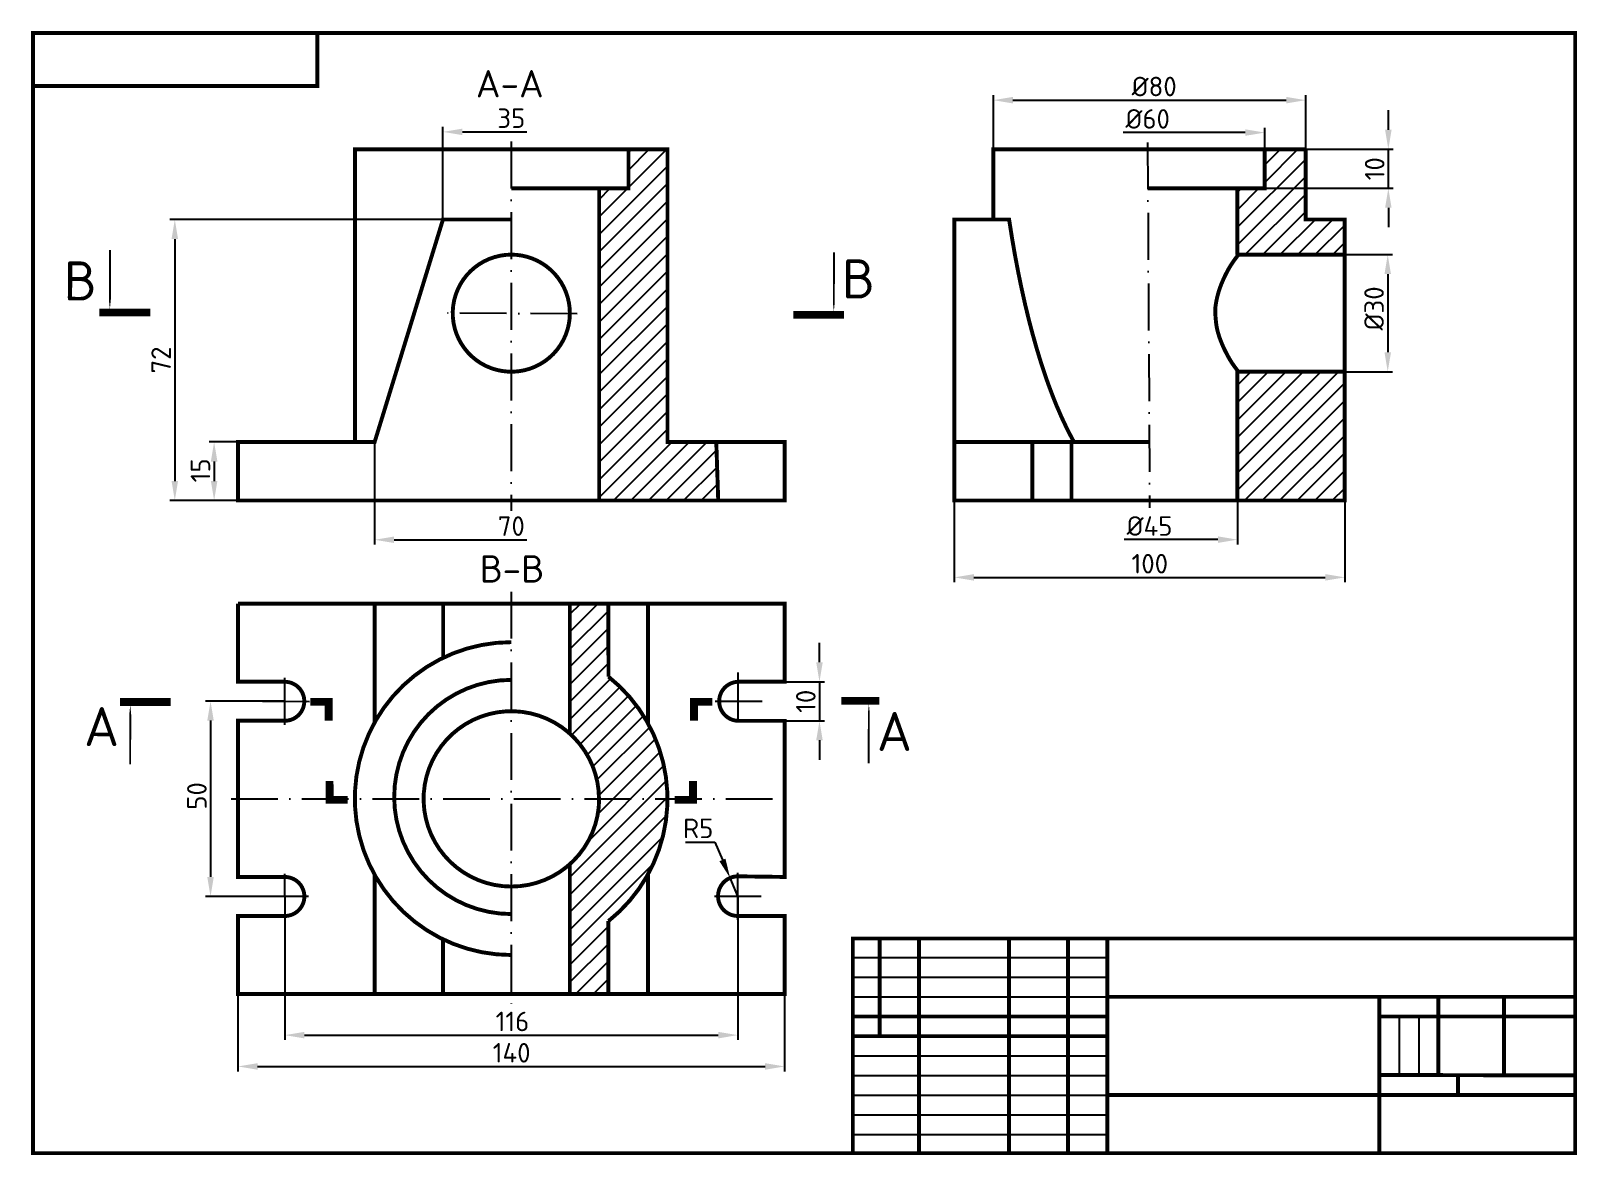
# Paper-space layout 'Layout2' of a CAD drawing. Header units: millimetres. Extents: x 12 to 408, y -17 to 271.
import ezdxf

# ---------------------------------------------------------------- set-up
doc = ezdxf.new("R2010")
doc.units = ezdxf.units.MM
doc.header["$PDMODE"] = 34
doc.header["$PDSIZE"] = -3
doc.linetypes.add('ACAD_ISO02W100', pattern=[15, 12, -3])
doc.linetypes.add('ACAD_ISO10W100', pattern=[18, 12, -3, 0, -3])
for name, color, linetype in [('Dim', 5, 'Continuous'), ('Kontur', 7, 'Continuous'), ('Osy', 1, 'ACAD_ISO10W100'), ('Strih', 114, 'ACAD_ISO02W100')]:
    doc.layers.add(name, color=color, linetype=linetype)
doc.styles.get("Standard").update_dxf_attribs({"font": 'isocpeur.ttf'})
doc.dimstyles.new('ESKD', dxfattribs={"dimtxt": 5, "dimasz": 5, "dimexe": 1.25, "dimexo": 0, "dimgap": 1, "dimtad": 1, "dimtoh": 1, "dimdec": 1, "dimtxsty": 'Standard', "dimcen": 2.5, "dimclrd": 256, "dimclre": 256, "dimclrt": 256, "dimadec": 0, "dimazin": 0, "dimtfac": 1, "dimtdec": 1, "dimtmove": 0, "dimatfit": 3, "dimfxl": 1, "dimarcsym": 0})
doc.dimstyles.new('ESKD_H', dxfattribs={"dimtxt": 5, "dimasz": 5, "dimexe": 1.25, "dimexo": 0, "dimgap": 1, "dimtad": 1, "dimtoh": 1, "dimdec": 1, "dimtxsty": 'Standard', "dimcen": 2.5, "dimse1": 1, "dimsd1": 1, "dimclrd": 256, "dimclre": 256, "dimclrt": 256, "dimadec": 0, "dimazin": 0, "dimtfac": 1, "dimtdec": 1, "dimtmove": 0, "dimatfit": 3, "dimfxl": 1, "dimarcsym": 0})

# ---------------------------------------------------------------- blocks, each defined once
blk = doc.blocks.new('Ramka')
at = {"layer": 'Kontur'}
for p, q in [((236.86, 60), (236.86, 34.98)), ((246.94, 60), (246.94, 5)), ((270.02, 60), (270.02, 5)), ((285.13, 60), (285.13, 5)), ((295.21, 60), (295.21, 5)), ((230, 55.12), (295.21, 55.12)), ((230, 50.09), (295.21, 50.09)), ((230, 45.05), (295.21, 45.05)), ((415, 45.05), (295.21, 45.05)), ((364.88, 45.05), (364.88, 5)), ((379.99, 45.05), (379.99, 24.91)), ((396.78, 45.05), (396.78, 24.91)), ((230, 40.02), (295.21, 40.02)), ((415, 40.02), (364.88, 40.02)), ((369.92, 40.02), (369.92, 24.91)), ((374.96, 40.02), (374.96, 24.91)), ((230, 34.98), (295.21, 34.98)), ((230, 29.95), (295.21, 29.95)), ((230, 24.91), (295.21, 24.91)), ((415, 24.91), (364.88, 24.91)), ((385.03, 19.88), (385.03, 24.91)), ((396.78, 24.91), (396.78, 24.91)), ((230, 19.88), (295.21, 19.88)), ((415, 19.88), (295.21, 19.88)), ((230, 14.85), (295.21, 14.85)), ((230, 9.81), (295.21, 9.81))]:
    blk.add_line(p, q, dxfattribs=at)
at = {"layer": 'Kontur', "const_width": 1}
blk.add_lwpolyline([(20, 5), (415, 5), (415, 292), (20, 292)], close=True, dxfattribs=at)
for points in [[(415, 5), (415, 60), (230, 60), (230, 5)], [(236.86, 34.98), (236.86, 60)], [(246.94, 5), (246.94, 60)], [(270.02, 5), (270.02, 60)], [(285.13, 5), (285.13, 60)], [(295.21, 5), (295.21, 60)], [(295.21, 45.05), (415, 45.05)], [(364.88, 5), (364.88, 45.05)], [(379.99, 24.91), (379.99, 45.05)], [(396.78, 24.95), (396.78, 45.05)], [(230, 40.02), (295.21, 40.02)], [(415, 40.02), (364.88, 40.02)], [(230, 34.98), (295.21, 34.98)], [(364.88, 25.03), (415, 24.91)], [(385.03, 19.88), (385.03, 24.91)], [(295.21, 19.88), (415, 19.88)]]:
    blk.add_lwpolyline(points, dxfattribs=at)
blk = doc.blocks.new('*D19')
at = {"layer": 'Defpoints', "color": 0, "transparency": 16777216}
for p in [(248.62, 151.17), (348.62, 151.17), (348.62, 131.49)]:
    blk.add_point(p, dxfattribs=at)
at = {"layer": 'Dim', "lineweight": -2, "transparency": 16777216}
for p, q in [((248.62, 151.17), (248.62, 130.24)), ((348.62, 151.17), (348.62, 130.24)), ((253.62, 131.49), (343.62, 131.49))]:
    blk.add_line(p, q, dxfattribs=at)
at = {"layer": 'Dim', "transparency": 16777216}
for points in [[(253.62, 132.32), (253.62, 130.65), (248.62, 131.49)], [(343.62, 132.32), (343.62, 130.65), (348.62, 131.49)]]:
    blk.add_solid(points, dxfattribs=at)
at = {"layer": 'Dim', "transparency": 16777216, "insert": (298.68, 134.99), "char_height": 5, "attachment_point": 5}
blk.add_mtext('100', dxfattribs=at)
blk = doc.blocks.new('*D20')
at = {"layer": 'Defpoints', "color": 0, "transparency": 16777216}
for p in [(65.15, 166.17), (59.04, 151.17), (65.15, 151.17)]:
    blk.add_point(p, dxfattribs=at)
at = {"layer": 'Dim', "lineweight": -2, "transparency": 16777216}
for p, q in [((65.15, 166.17), (57.79, 166.17)), ((59.04, 161.17), (59.04, 156.17)), ((65.15, 151.17), (57.79, 151.17))]:
    blk.add_line(p, q, dxfattribs=at)
at = {"layer": 'Dim', "transparency": 16777216}
for points in [[(58.21, 161.17), (59.88, 161.17), (59.04, 166.17)], [(58.21, 156.17), (59.88, 156.17), (59.04, 151.17)]]:
    blk.add_solid(points, dxfattribs=at)
at = {"layer": 'Dim', "transparency": 16777216, "insert": (55.54, 158.91), "char_height": 5, "attachment_point": 5, "rotation": 90}
blk.add_mtext('15', dxfattribs=at)
blk = doc.blocks.new('*D22')
at = {"layer": 'Defpoints', "color": 0, "transparency": 16777216}
for p in [(191.19, 54.49), (193.18, 49.82)]:
    blk.add_point(p, dxfattribs=at)
at = {"layer": 'Dim', "lineweight": -2, "transparency": 16777216}
for p, q in [((179.77, 63.69), (187.27, 63.69)), ((187.27, 63.69), (189.23, 59.09)), ((193.18, 49.82), (191.19, 54.49))]:
    blk.add_line(p, q, dxfattribs=at)
at = {"layer": 'Dim', "transparency": 16777216}
blk.add_solid([(190, 59.42), (188.46, 58.76), (191.19, 54.49)], dxfattribs=at)
at = {"layer": 'Dim', "transparency": 16777216, "insert": (183.02, 67.19), "char_height": 5, "attachment_point": 5}
blk.add_mtext('R5', dxfattribs=at)
blk = doc.blocks.new('*D25')
at = {"layer": 'Defpoints', "color": 0, "transparency": 16777216}
for p in [(338.62, 253.74), (258.62, 241.17), (338.62, 241.17)]:
    blk.add_point(p, dxfattribs=at)
at = {"layer": 'Dim', "lineweight": -2, "transparency": 16777216}
for p, q in [((258.62, 241.17), (258.62, 254.99)), ((263.62, 253.74), (333.62, 253.74)), ((338.62, 241.17), (338.62, 254.99))]:
    blk.add_line(p, q, dxfattribs=at)
at = {"layer": 'Dim', "transparency": 16777216}
for points in [[(263.62, 254.58), (263.62, 252.91), (258.62, 253.74)], [(333.62, 254.58), (333.62, 252.91), (338.62, 253.74)]]:
    blk.add_solid(points, dxfattribs=at)
at = {"layer": 'Dim', "transparency": 16777216, "insert": (299.81, 257.24), "char_height": 5, "attachment_point": 5}
blk.add_mtext('%%C80', dxfattribs=at)
blk = doc.blocks.new('*D26')
at = {"layer": 'Defpoints', "color": 0, "transparency": 16777216}
for p in [(328.13, 241.17), (359.78, 241.17), (328.13, 231.17)]:
    blk.add_point(p, dxfattribs=at)
at = {"layer": 'Dim', "lineweight": -2, "transparency": 16777216}
for p, q in [((359.78, 246.17), (359.78, 251.17)), ((328.13, 241.17), (361.03, 241.17)), ((359.78, 231.17), (359.78, 241.17)), ((328.13, 231.17), (361.03, 231.17)), ((359.78, 226.17), (359.78, 221.17))]:
    blk.add_line(p, q, dxfattribs=at)
at = {"layer": 'Dim', "transparency": 16777216}
for points in [[(358.94, 246.17), (360.61, 246.17), (359.78, 241.17)], [(358.94, 226.17), (360.61, 226.17), (359.78, 231.17)]]:
    blk.add_solid(points, dxfattribs=at)
at = {"layer": 'Dim', "transparency": 16777216, "insert": (356.28, 236.17), "char_height": 5, "attachment_point": 5, "rotation": 90}
blk.add_mtext('10', dxfattribs=at)
blk = doc.blocks.new('*D28')
at = {"layer": 'Defpoints', "color": 0, "transparency": 16777216}
for p in [(205.15, 104.74), (205.15, 94.74), (214.08, 94.74)]:
    blk.add_point(p, dxfattribs=at)
at = {"layer": 'Dim', "lineweight": -2, "transparency": 16777216}
for p, q in [((214.08, 109.74), (214.08, 114.74)), ((205.15, 104.74), (215.33, 104.74)), ((214.08, 104.74), (214.08, 94.74)), ((205.15, 94.74), (215.33, 94.74)), ((214.08, 89.74), (214.08, 84.74))]:
    blk.add_line(p, q, dxfattribs=at)
at = {"layer": 'Dim', "transparency": 16777216}
for points in [[(213.24, 109.74), (214.91, 109.74), (214.08, 104.74)], [(213.24, 89.74), (214.91, 89.74), (214.08, 94.74)]]:
    blk.add_solid(points, dxfattribs=at)
at = {"layer": 'Dim', "transparency": 16777216, "insert": (210.58, 99.74), "char_height": 5, "attachment_point": 5, "rotation": 90}
blk.add_mtext('10', dxfattribs=at)
blk = doc.blocks.new('*D29')
at = {"layer": 'Defpoints', "color": 0, "transparency": 16777216}
for p in [(77.15, 99.78), (58.12, 49.74), (77.15, 49.74)]:
    blk.add_point(p, dxfattribs=at)
at = {"layer": 'Dim', "lineweight": -2, "transparency": 16777216}
for p, q in [((77.15, 99.78), (56.87, 99.78)), ((58.12, 94.78), (58.12, 54.74)), ((77.15, 49.74), (56.87, 49.74))]:
    blk.add_line(p, q, dxfattribs=at)
at = {"layer": 'Dim', "transparency": 16777216}
for points in [[(57.29, 94.78), (58.95, 94.78), (58.12, 99.78)], [(57.29, 54.74), (58.95, 54.74), (58.12, 49.74)]]:
    blk.add_solid(points, dxfattribs=at)
at = {"layer": 'Dim', "transparency": 16777216, "insert": (54.62, 75.49), "char_height": 5, "attachment_point": 5, "rotation": 90}
blk.add_mtext('50', dxfattribs=at)
blk = doc.blocks.new('*D31')
at = {"layer": 'Defpoints', "color": 0, "transparency": 16777216}
for p in [(65.15, 24.74), (205.15, 24.74), (205.15, 6.19)]:
    blk.add_point(p, dxfattribs=at)
at = {"layer": 'Dim', "lineweight": -2, "transparency": 16777216}
for p, q in [((65.15, 24.74), (65.15, 4.94)), ((205.15, 24.74), (205.15, 4.94)), ((70.15, 6.19), (200.15, 6.19))]:
    blk.add_line(p, q, dxfattribs=at)
at = {"layer": 'Dim', "transparency": 16777216}
for points in [[(70.15, 7.03), (70.15, 5.36), (65.15, 6.19)], [(200.15, 7.03), (200.15, 5.36), (205.15, 6.19)]]:
    blk.add_solid(points, dxfattribs=at)
at = {"layer": 'Dim', "transparency": 16777216, "insert": (135.24, 9.69), "char_height": 5, "attachment_point": 5}
blk.add_mtext('140', dxfattribs=at)
blk = doc.blocks.new('*D32')
at = {"layer": 'Defpoints', "color": 0, "transparency": 16777216}
for p in [(135.18, 223.17), (48.97, 151.17), (135.15, 151.17)]:
    blk.add_point(p, dxfattribs=at)
at = {"layer": 'Dim', "lineweight": -2, "transparency": 16777216}
for p, q in [((135.18, 223.17), (47.72, 223.17)), ((48.97, 218.17), (48.97, 156.17)), ((135.15, 151.17), (47.72, 151.17))]:
    blk.add_line(p, q, dxfattribs=at)
at = {"layer": 'Dim', "transparency": 16777216}
for points in [[(48.13, 218.17), (49.8, 218.17), (48.97, 223.17)], [(48.13, 156.17), (49.8, 156.17), (48.97, 151.17)]]:
    blk.add_solid(points, dxfattribs=at)
at = {"layer": 'Dim', "transparency": 16777216, "insert": (45.47, 187.17), "char_height": 5, "attachment_point": 5, "rotation": 90}
blk.add_mtext('72', dxfattribs=at)
blk = doc.blocks.new('*D33')
at = {"layer": 'Defpoints', "color": 0, "transparency": 16777216}
for p in [(77.15, 49.74), (193.15, 49.74), (193.15, 14.22)]:
    blk.add_point(p, dxfattribs=at)
at = {"layer": 'Dim', "lineweight": -2, "transparency": 16777216}
for p, q in [((77.15, 49.74), (77.15, 12.97)), ((193.15, 49.74), (193.15, 12.97)), ((82.15, 14.22), (188.15, 14.22))]:
    blk.add_line(p, q, dxfattribs=at)
at = {"layer": 'Dim', "transparency": 16777216}
for points in [[(82.15, 15.05), (82.15, 13.38), (77.15, 14.22)], [(188.15, 15.05), (188.15, 13.38), (193.15, 14.22)]]:
    blk.add_solid(points, dxfattribs=at)
at = {"layer": 'Dim', "transparency": 16777216, "insert": (135.45, 17.72), "char_height": 5, "attachment_point": 5}
blk.add_mtext('116', dxfattribs=at)
blk = doc.blocks.new('*D36')
at = {"layer": 'Defpoints', "color": 0, "transparency": 16777216}
for p in [(276.13, 151.17), (321.12, 151.17), (321.12, 141.15)]:
    blk.add_point(p, dxfattribs=at)
at = {"layer": 'Dim', "lineweight": -2, "transparency": 16777216}
for p, q in [((321.12, 151.17), (321.12, 139.9)), ((316.12, 141.15), (292.12, 141.15))]:
    blk.add_line(p, q, dxfattribs=at)
at = {"layer": 'Dim', "transparency": 16777216}
blk.add_solid([(316.12, 141.99), (316.12, 140.32), (321.12, 141.15)], dxfattribs=at)
at = {"layer": 'Dim', "transparency": 16777216, "insert": (298.62, 144.65), "char_height": 5, "attachment_point": 5}
blk.add_mtext('%%C45', dxfattribs=at)
blk = doc.blocks.new('*D39')
at = {"layer": 'Defpoints', "color": 0, "transparency": 16777216}
for p in [(328.13, 245.44), (268.15, 241.17), (328.13, 241.17)]:
    blk.add_point(p, dxfattribs=at)
at = {"layer": 'Dim', "lineweight": -2, "transparency": 16777216}
for p, q in [((328.13, 241.17), (328.13, 246.69)), ((323.13, 245.44), (291.89, 245.44))]:
    blk.add_line(p, q, dxfattribs=at)
at = {"layer": 'Dim', "transparency": 16777216}
blk.add_solid([(323.13, 246.28), (323.13, 244.61), (328.13, 245.44)], dxfattribs=at)
at = {"layer": 'Dim', "transparency": 16777216, "insert": (298.14, 248.94), "char_height": 5, "attachment_point": 5}
blk.add_mtext('%%C60', dxfattribs=at)
blk = doc.blocks.new('*D40')
at = {"layer": 'Defpoints', "color": 0, "transparency": 16777216}
for p in [(348.62, 214.17), (348.62, 184.17), (359.62, 184.17)]:
    blk.add_point(p, dxfattribs=at)
at = {"layer": 'Dim', "lineweight": -2, "transparency": 16777216}
for p, q in [((348.62, 214.17), (360.87, 214.17)), ((359.62, 209.17), (359.62, 189.17)), ((348.62, 184.17), (360.87, 184.17))]:
    blk.add_line(p, q, dxfattribs=at)
at = {"layer": 'Dim', "transparency": 16777216}
for points in [[(358.79, 209.17), (360.46, 209.17), (359.62, 214.17)], [(358.79, 189.17), (360.46, 189.17), (359.62, 184.17)]]:
    blk.add_solid(points, dxfattribs=at)
at = {"layer": 'Dim', "transparency": 16777216, "insert": (356.12, 200.4), "char_height": 5, "attachment_point": 5, "rotation": 90}
blk.add_mtext('%%C30', dxfattribs=at)
blk = doc.blocks.new('*D44')
at = {"layer": 'Defpoints', "color": 0, "transparency": 16777216}
for p in [(117.65, 245.62), (117.65, 223.17), (152.65, 223.17)]:
    blk.add_point(p, dxfattribs=at)
at = {"layer": 'Dim', "lineweight": -2, "transparency": 16777216}
for p, q in [((117.65, 223.17), (117.65, 246.87)), ((122.65, 245.62), (139.15, 245.62))]:
    blk.add_line(p, q, dxfattribs=at)
at = {"layer": 'Dim', "transparency": 16777216}
blk.add_solid([(122.65, 246.45), (122.65, 244.79), (117.65, 245.62)], dxfattribs=at)
at = {"layer": 'Dim', "transparency": 16777216, "insert": (135.15, 249.12), "char_height": 5, "attachment_point": 5}
blk.add_mtext('35', dxfattribs=at)
blk = doc.blocks.new('*D46')
at = {"layer": 'Defpoints', "color": 0, "transparency": 16777216}
for p in [(100.15, 166.17), (170.15, 166.17), (100.15, 141.12)]:
    blk.add_point(p, dxfattribs=at)
at = {"layer": 'Dim', "lineweight": -2, "transparency": 16777216}
for p, q in [((100.15, 166.17), (100.15, 139.87)), ((105.15, 141.12), (139.15, 141.12))]:
    blk.add_line(p, q, dxfattribs=at)
at = {"layer": 'Dim', "transparency": 16777216}
blk.add_solid([(105.15, 141.95), (105.15, 140.28), (100.15, 141.12)], dxfattribs=at)
at = {"layer": 'Dim', "transparency": 16777216, "insert": (135.15, 144.62), "char_height": 5, "attachment_point": 5}
blk.add_mtext('70', dxfattribs=at)

psp = doc.layouts.new('Layout2')

# ---------------------------------------------------------------- hatches: boundary and pattern name
at = {"layer": 'Strih'}
h = psp.add_hatch(dxfattribs=at)
h.set_pattern_fill('ANSI31', color=256)
h.set_pattern_definition([(45, (6.8862, 1.228), (-2.245064, 2.245064), [])])
h.paths.add_polyline_path([(175.15, 241.17), (165.16, 241.17), (165.16, 231.17), (157.65, 231.17), (157.65, 151.17), (188.15, 151.17), (187.65, 166.17), (175.15, 166.17)])
h.paths.add_polyline_path([(160.04, 106.05), (160.02, 124.74), (150.15, 124.74), (150.15, 91.45, -0.212972), (157.61, 74.74), (175.14, 74.74, 0.228655)])
h.paths.add_polyline_path([(175.14, 74.74), (157.65, 74.74, -0.212959), (150.15, 58.01), (150.15, 24.74), (160.02, 24.74), (160.02, 43.42, 0.228805)])
h.paths.add_polyline_path([(348.62, 184.17), (321.12, 184.17), (321.12, 151.17), (348.62, 151.17)])
h.paths.add_polyline_path([(338.62, 241.17), (328.13, 241.17), (328.13, 231.17), (321.12, 231.17), (321.12, 214.17), (348.62, 214.17), (348.62, 223.17), (338.62, 223.17)])

# ---------------------------------------------------------------- linework, layer by layer
at = {"layer": 'Defpoints', "const_width": 1}
psp.add_lwpolyline([(12.81, 257.39), (85.48, 257.39), (85.48, 270.44)], dxfattribs=at)
at = {"layer": 'Dim', "linetype": 'ByBlock'}
for points in [[(32.33, 200.13, 0, 2, 0), (32.35, 210.05, 0.5, 0.5, 0), (32.35, 210.05, 0.5, 0.5, 0), (32.36, 215.34, 0.5, 0.5, 0)], [(217.75, 199.51, 0, 2, 0), (217.77, 209.44, 0.5, 0.5, 0), (217.77, 209.44, 0.5, 0.5, 0), (217.78, 214.72, 0.5, 0.5, 0)], [(37.56, 98.79, 0, 2, 0), (37.54, 88.87, 0.5, 0.5, 0), (37.54, 88.87, 0.5, 0.5, 0), (37.53, 83.58, 0.5, 0.5, 0)], [(226.73, 99.08, 0, 2, 0), (226.71, 89.15, 0.5, 0.5, 0), (226.71, 89.15, 0.5, 0.5, 0), (226.7, 83.86, 0.5, 0.5, 0)]]:
    psp.add_lwpolyline(points, format="xyseb", dxfattribs=at)
at = {"layer": 'Dim', "linetype": 'ByBlock', "const_width": 2}
for points in [[(29.68, 199.36), (42.68, 199.34)], [(220.4, 198.73), (207.4, 198.76)], [(34.91, 99.57), (47.91, 99.55)], [(83.71, 99.61), (89.38, 99.62)], [(88.36, 99.62), (88.38, 94.8)], [(186.6, 99.61), (180.92, 99.62)], [(181.94, 99.62), (181.93, 94.8)], [(229.38, 99.84), (219.68, 99.86)], [(88.63, 74.51), (88.61, 79.33)], [(181.68, 74.51), (181.69, 79.33)], [(93.28, 74.52), (87.61, 74.51)], [(177.02, 74.52), (182.7, 74.51)]]:
    psp.add_lwpolyline(points, dxfattribs=at)
at = {"layer": 'Kontur'}
psp.add_line((65.15, 124.74), (65.15, 104.74), dxfattribs=at)
at = {"layer": 'Kontur', "const_width": 1}
for points in [[(135.15, 223.17), (117.65, 223.17), (100.15, 166.17), (65.15, 166.17), (65.15, 151.17), (205.15, 151.17), (205.15, 166.17), (175.15, 166.17), (175.15, 241.17), (95.15, 241.17), (95.15, 166.17)], [(135.16, 231.17), (165.16, 231.17), (165.16, 241.17)], [(258.62, 223.17), (248.62, 223.17), (248.62, 151.17), (348.62, 151.17), (348.62, 223.17), (338.62, 223.17), (338.62, 241.17)], [(338.62, 241.17), (258.62, 241.17), (258.62, 223.17), (262.65, 223.17), (263.4, 218.41), (264.13, 214.17), (265.01, 209.54), (265.77, 205.85), (266.75, 201.43), (267.76, 197.27), (268.63, 193.96), (269.72, 190.1), (270.68, 186.95), (271.58, 184.17), (272.59, 181.24), (273.63, 178.44), (274.76, 175.59), (276.12, 172.45), (277.72, 169.07), (279.26, 166.17), (298.62, 166.17)], [(298.13, 231.17), (328.13, 231.17), (328.13, 241.17)], [(157.65, 231.17), (157.65, 151.17)], [(321.12, 214.17), (321.12, 231.17)], [(321.27, 214.03), (320.77, 213.36), (320.34, 212.78), (319.99, 212.28), (319.7, 211.85), (319.45, 211.48), (319.26, 211.16), (319.09, 210.88), (318.94, 210.63), (318.81, 210.39), (318.69, 210.18), (318.58, 209.97), (318.47, 209.77), (318.37, 209.57), (318.26, 209.37), (318.16, 209.17), (318.05, 208.95), (317.93, 208.71), (317.82, 208.46), (317.69, 208.2), (317.56, 207.92), (317.44, 207.63), (317.31, 207.34), (317.18, 207.03), (317.05, 206.72), (316.92, 206.4), (316.8, 206.08), (316.68, 205.75), (316.56, 205.42), (316.45, 205.08), (316.34, 204.74), (316.24, 204.39), (316.14, 204.04), (316.05, 203.69), (315.96, 203.33), (315.88, 202.98), (315.81, 202.64), (315.74, 202.3), (315.68, 201.98), (315.62, 201.68), (315.58, 201.39), (315.54, 201.12), (315.51, 200.88), (315.48, 200.64), (315.46, 200.42), (315.45, 200.2), (315.44, 199.98), (315.44, 199.75), (315.44, 199.52), (315.45, 199.27), (315.46, 199.01), (315.48, 198.75), (315.5, 198.48), (315.52, 198.2), (315.54, 197.92), (315.57, 197.64), (315.59, 197.36), (315.62, 197.08), (315.65, 196.81), (315.68, 196.53), (315.72, 196.26), (315.76, 195.98), (315.81, 195.69), (315.86, 195.4), (315.93, 195.1), (316, 194.79), (316.08, 194.47), (316.17, 194.14), (316.27, 193.81), (316.37, 193.47), (316.48, 193.14), (316.59, 192.81), (316.71, 192.47), (316.83, 192.15), (316.96, 191.83), (317.09, 191.51), (317.22, 191.2), (317.35, 190.9), (317.48, 190.6), (317.61, 190.31), (317.74, 190.02), (317.88, 189.74), (318.01, 189.47), (318.15, 189.2), (318.29, 188.93), (318.43, 188.66), (318.57, 188.39), (318.72, 188.11), (318.88, 187.83), (319.05, 187.53), (319.23, 187.22), (319.44, 186.88), (319.69, 186.49), (319.98, 186.06), (320.34, 185.55), (320.77, 184.97), (321.27, 184.3)], [(321.12, 214.17), (348.62, 214.17)], [(321.12, 151.17), (321.12, 184.17), (348.62, 184.17)], [(187.65, 166.17), (188.15, 151.17)], [(279.26, 166.17), (248.62, 166.17)], [(268.62, 151.17), (268.62, 166.17)], [(278.62, 166.17), (278.62, 151.17)], [(100.15, 124.74), (100.15, 94.34)], [(117.7, 110.89), (117.71, 124.74)], [(150.15, 124.74), (150.15, 91.45)], [(160.02, 124.74), (160.04, 106.05)], [(170.15, 94.1), (170.15, 124.74)], [(100.15, 55.29), (100.15, 24.74)], [(150.15, 58.01), (150.15, 24.74)], [(170.15, 55.37), (170.15, 24.74)], [(117.65, 24.74), (117.66, 38.76)]]:
    psp.add_lwpolyline(points, dxfattribs=at)
for points in [[(135.15, 214.17, 2.414214), (150.15, 199.17, 0.414214), (135.15, 214.17, 9.508885)], [(65.15, 124.74), (65.15, 104.74), (77.15, 104.74, -0.997804), (77.15, 94.75), (65.15, 94.75), (65.15, 54.74), (77.15, 54.74, -1), (77.15, 44.74), (65.15, 44.74), (65.15, 24.74), (205.15, 24.74), (205.15, 44.74), (193.15, 44.74, -0.993849), (193.15, 54.9), (205.15, 54.74), (205.15, 94.74), (193.15, 94.74, -0.95186), (193.15, 104.74), (205.15, 104.74), (205.15, 124.74), (65.15, 124.74)], [(135.16, 34.74, -1.00013), (135.15, 114.89, -1)], [(135.16, 105.23, 1), (135.16, 45.23)], [(160.04, 106.05, -0.482715), (160.02, 43.42), (160.02, 24.74)], [(157.61, 74.74, 2.414214), (135.15, 52.28, 0.413675), (157.65, 74.74, -1086.600955)]]:
    psp.add_lwpolyline(points, format="xyb", dxfattribs=at)
at = {"layer": 'Osy'}
for p, q in [((135.15, 243.13), (135.15, 151.17)), ((298.13, 242.94), (298.63, 149.32)), ((298.62, 241.17), (298.62, 241.17)), ((152.05, 199.02), (118.31, 199.17)), ((135.15, 151.17), (135.15, 148.5)), ((135.15, 127.81), (135.15, 21.78)), ((193.15, 107.12), (193.15, 92.49)), ((77.15, 93.72), (77.15, 105.83)), ((71.47, 99.76), (83.45, 99.73)), ((187.38, 99.74), (199.41, 99.74)), ((63.39, 74.74), (207.1, 74.74)), ((77.15, 49.74), (77.15, 55.55)), ((193.15, 43.76), (193.15, 55.88)), ((77.15, 49.74), (71.18, 49.74)), ((83.2, 49.74), (77.15, 49.74)), ((77.15, 49.74), (77.15, 43.85)), ((187.2, 49.82), (199.17, 49.82)), ((135.15, 24.74), (135.15, 24.74))]:
    psp.add_line(p, q, dxfattribs=at)

# ---------------------------------------------------------------- block references
at = {"layer": 'Kontur'}
psp.add_blockref('Ramka', (-7.38, -21.02), dxfattribs=at)

# ---------------------------------------------------------------- texts
at = {"layer": 'Dim', "linetype": 'ByBlock'}
for s, rotation, p in [('В', 359.781, (20.48, 202.45)), ('В', 359.8905, (219.8, 202.98)), ('А', 359.781, (25.71, 88.29)), ('А', 359.8905, (228.78, 87.04))]:
    psp.add_text(s, height=10, rotation=rotation, dxfattribs=at).set_placement(p)
at = {"layer": 'Dim', "char_height": 7, "attachment_point": 5}
for s, insert in [('A-A', (134.77, 257.95)), ('В-В', (135.3, 133.66))]:
    psp.add_mtext_dynamic_manual_height_columns(s, width=41.0982, gutter_width=12.5, heights=[0], dxfattribs=dict(at, insert=insert))

# ---------------------------------------------------------------- dimensions: what is measured, and where the dimension line sits
at = {"layer": 'Dim'}
for base, p1, p2, dimstyle, picture, middle in [((338.62, 253.74), (258.62, 241.17), (338.62, 241.17), 'ESKD', '*D25', (299.81, 253.74)), ((328.13, 245.44), (268.15, 241.17), (328.13, 241.17), 'ESKD_H', '*D39', (298.14, 245.44)), ((321.12, 141.15), (276.13, 151.17), (321.12, 151.17), 'ESKD_H', '*D36', (298.62, 141.15))]:
    dim = psp.add_linear_dim(base=base, p1=p1, p2=p2, text='%%C<>', dimstyle=dimstyle, dxfattribs=at)
    dim.commit()
    dim.dimension.update_dxf_attribs({"geometry": picture, "text_midpoint": middle, "dimtype": 160})
for base, p1, p2, dimstyle, picture, middle in [((117.65, 245.62), (152.65, 223.17), (117.65, 223.17), 'ESKD_H', '*D44', (135.15, 245.62)), ((100.15, 141.12), (170.15, 166.17), (100.15, 166.17), 'ESKD_H', '*D46', (135.15, 141.12)), ((348.62, 131.49), (248.62, 151.17), (348.62, 151.17), 'ESKD', '*D19', (298.68, 131.49)), ((193.15, 14.22), (77.15, 49.74), (193.15, 49.74), 'ESKD', '*D33', (135.45, 14.22)), ((205.15, 6.19), (65.15, 24.74), (205.15, 24.74), 'ESKD', '*D31', (135.24, 6.19))]:
    dim = psp.add_linear_dim(base=base, p1=p1, p2=p2, dimstyle=dimstyle, dxfattribs=at)
    dim.commit()
    dim.dimension.update_dxf_attribs({"geometry": picture, "text_midpoint": middle, "dimtype": 160})
for base, p1, p2, picture, middle in [((359.78, 241.17), (328.13, 231.17), (328.13, 241.17), '*D26', (359.78, 236.17)), ((48.97, 151.17), (135.18, 223.17), (135.15, 151.17), '*D32', (48.97, 187.17)), ((59.04, 151.17), (65.15, 166.17), (65.15, 151.17), '*D20', (59.04, 158.91)), ((214.08, 94.74), (205.15, 104.74), (205.15, 94.74), '*D28', (214.08, 99.74)), ((58.12, 49.74), (77.15, 99.78), (77.15, 49.74), '*D29', (58.12, 75.49))]:
    dim = psp.add_linear_dim(base=base, p1=p1, p2=p2, angle=90, dimstyle='ESKD', dxfattribs=at)
    dim.commit()
    dim.dimension.update_dxf_attribs({"geometry": picture, "text_midpoint": middle, "dimtype": 160})
dim = psp.add_linear_dim(base=(359.62, 184.17), p1=(348.62, 214.17), p2=(348.62, 184.17), angle=90, text='%%C<>', dimstyle='ESKD', dxfattribs=at)
dim.commit()
dim.dimension.update_dxf_attribs({"geometry": '*D40', "text_midpoint": (359.62, 200.4), "dimtype": 160})
dim = psp.add_radius_dim(center=(193.18, 49.82), mpoint=(191.19, 54.49), text='R5', dimstyle='ESKD', dxfattribs=at)
dim.commit()
dim.dimension.update_dxf_attribs({"geometry": '*D22', "text_midpoint": (183.02, 67.19)})

doc.saveas('drawing.dxf')
